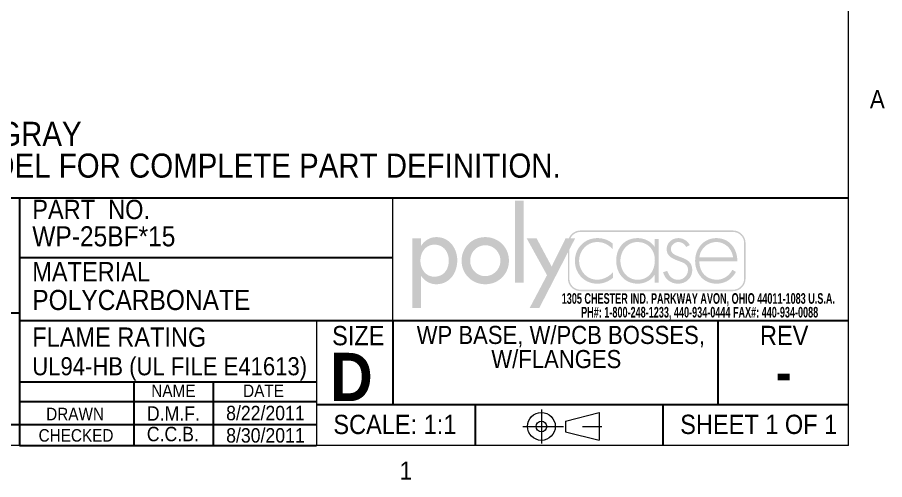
# Model space of a CAD drawing. Header units: inches. Extents: x 0.3 to 33.9, y 0.2 to 21.7.
# Drawn here: x 29.206 to 33.703, y 0.287 to 2.683 of the extents above; entities that cross this region are included whole.
import ezdxf

# ---------------------------------------------------------------- set-up
doc = ezdxf.new("R2010")
doc.units = ezdxf.units.IN
doc.header["$MEASUREMENT"] = 0
doc.linetypes.add('SLD-Center', pattern=[0.75, 0.6, -0.05, 0.05, -0.05])
doc.linetypes.add('SLD-Solid', pattern=[0])
doc.layers.add('FORMAT', color=7, linetype='SLD-Solid')
doc.layers.add('SLD-0', color=7, linetype='SLD-Solid')
doc.styles.add('SLDTEXTSTYLE0', font='GOTHICB.TTF', dxfattribs={"width": 0.639595})
doc.styles.add('SLDTEXTSTYLE1', font='GOTHIC.TTF', dxfattribs={"width": 0.913})
doc.styles.add('SLDTEXTSTYLE2', font='GOTHICB.TTF', dxfattribs={"width": 0.913})

# ---------------------------------------------------------------- blocks, each defined once
blk = doc.blocks.new('ThirdAngleProjectionBlock')
at = {"color": 7, "linetype": 'SLD-Center', "lineweight": 0}
for p, q in [((0.275, 0.506), (0.275, 0)), ((0, 0.253), (1.202, 0.253))]:
    blk.add_line(p, q, dxfattribs=at)
at = {"color": 7, "linetype": 'SLD-Solid', "lineweight": 0}
for p, q in [((0.632, 0.332), (1.13, 0.459)), ((1.13, 0.459), (1.13, 0.048)), ((0.632, 0.332), (0.632, 0.174)), ((0.632, 0.174), (1.13, 0.048))]:
    blk.add_line(p, q, dxfattribs=at)
for radius in [0.206, 0.0789]:
    blk.add_circle((0.275, 0.253), radius, dxfattribs=at)
blk = doc.blocks.new('SW_NOTE_0')
at = {"color": 0, "linetype": 'Continuous', "lineweight": 0, "char_height": 0.055, "attachment_point": 2, "style": 'SLDTEXTSTYLE0'}
for s, insert in [('1305 CHESTER IND. PARKWAY AVON, OHIO 44011-1083 U.S.A. ', (0.7495, 0.0703)), ('PH#: 1-800-248-1233, 440-934-0444 FAX#: 440-934-0088', (0.7564, -0.0009))]:
    blk.add_mtext(s, dxfattribs=dict(at, insert=insert))
blk = doc.blocks.new('logo')
at = {"linetype": 'Continuous'}
blk.add_hatch(color=7, dxfattribs=at).paths.add_polyline_path([(1.559, 0.355), (1.559, 1.505), (1.44, 1.505), (1.44, 0.355)], flags=0)
h = blk.add_hatch(color=7, dxfattribs=at)
edge = h.paths.add_edge_path(flags=0)
edge.add_spline(control_points=[(0.122, 0.452), (0.17, 0.382), (0.245, 0.334), (0.333, 0.334)], knot_values=[4, 4, 4, 4, 5, 5, 5, 5], weights=[1, 1, 1, 1], degree=3, periodic=0)
edge.add_spline(control_points=[(0.333, 0.334), (0.523, 0.334), (0.629, 0.492), (0.629, 0.669)], knot_values=[3, 3, 3, 3, 4, 4, 4, 4], weights=[1, 1, 1, 1], degree=3, periodic=0)
edge.add_spline(control_points=[(0.629, 0.669), (0.629, 0.839), (0.517, 0.994), (0.338, 0.994)], knot_values=[2, 2, 2, 2, 3, 3, 3, 3], weights=[1, 1, 1, 1], degree=3, periodic=0)
edge.add_spline(control_points=[(0.338, 0.994), (0.245, 0.994), (0.171, 0.946), (0.122, 0.872)], knot_values=[1, 1, 1, 1, 2, 2, 2, 2], weights=[1, 1, 1, 1], degree=3, periodic=0)
edge.add_line((0.122, 0.872), (0.119, 0.872))
edge.add_line((0.119, 0.872), (0.119, 0.975))
edge.add_line((0.119, 0.975), (0, 0.975))
edge.add_line((0, 0.975), (0, 0))
edge.add_line((0, 0), (0.119, 0))
edge.add_line((0.119, 0), (0.119, 0.452))
edge.add_line((0.119, 0.452), (0.122, 0.452))
edge = h.paths.add_edge_path(flags=0)
edge.add_spline(control_points=[(0.113, 0.665), (0.113, 0.78), (0.185, 0.888), (0.309, 0.888), (0.437, 0.888), (0.51, 0.786), (0.51, 0.665)], knot_values=[0, 0, 0, 0, 1, 1, 1, 2, 2, 2, 2], weights=[1, 1, 1, 1, 1, 1, 1], degree=3, periodic=0)
edge.add_spline(control_points=[(0.51, 0.665), (0.51, 0.543), (0.439, 0.44), (0.309, 0.44), (0.183, 0.44), (0.113, 0.549), (0.113, 0.665)], knot_values=[2, 2, 2, 2, 3, 3, 3, 4, 4, 4, 4], weights=[1, 1, 1, 1, 1, 1, 1], degree=3, periodic=0)
h = blk.add_hatch(color=7, dxfattribs=at)
edge = h.paths.add_edge_path(flags=0)
edge.add_spline(control_points=[(0.69, 0.664), (0.69, 0.477), (0.836, 0.334), (1.022, 0.334), (1.207, 0.334), (1.353, 0.477), (1.353, 0.664)], knot_values=[0, 0, 0, 0, 1, 1, 1, 2, 2, 2, 2], weights=[1, 1, 1, 1, 1, 1, 1], degree=3, periodic=0)
edge.add_spline(control_points=[(1.353, 0.664), (1.353, 0.851), (1.207, 0.994), (1.022, 0.994), (0.836, 0.994), (0.69, 0.851), (0.69, 0.664)], knot_values=[2, 2, 2, 2, 3, 3, 3, 4, 4, 4, 4], weights=[1, 1, 1, 1, 1, 1, 1], degree=3, periodic=0)
edge = h.paths.add_edge_path(flags=0)
edge.add_spline(control_points=[(1.234, 0.664), (1.234, 0.547), (1.139, 0.448), (1.022, 0.448), (0.904, 0.448), (0.81, 0.547), (0.81, 0.664)], knot_values=[0, 0, 0, 0, 1, 1, 1, 2, 2, 2, 2], weights=[1, 1, 1, 1, 1, 1, 1], degree=3, periodic=0)
edge.add_spline(control_points=[(0.81, 0.664), (0.81, 0.782), (0.904, 0.88), (1.022, 0.88), (1.139, 0.88), (1.234, 0.782), (1.234, 0.664)], knot_values=[2, 2, 2, 2, 3, 3, 3, 4, 4, 4, 4], weights=[1, 1, 1, 1, 1, 1, 1], degree=3, periodic=0)
h = blk.add_hatch(color=7, dxfattribs=at)
edge = h.paths.add_edge_path(flags=0)
edge.add_spline(control_points=[(4.669, 0.413), (4.669, 0.316), (4.59, 0.237), (4.493, 0.237)], knot_values=[7, 7, 7, 7, 8, 8, 8, 8], weights=[1, 1, 1, 1], degree=3, periodic=0)
edge.add_line((4.493, 0.237), (2.356, 0.237))
edge.add_spline(control_points=[(2.356, 0.237), (2.259, 0.237), (2.18, 0.316), (2.18, 0.413)], knot_values=[1, 1, 1, 1, 2, 2, 2, 2], weights=[1, 1, 1, 1], degree=3, periodic=0)
edge.add_line((2.18, 0.413), (2.18, 0.781))
edge.add_line((2.18, 0.781), (1.778, 0))
edge.add_line((1.778, 0), (1.643, 0))
edge.add_line((1.643, 0), (1.887, 0.461))
edge.add_line((1.887, 0.461), (1.603, 0.975))
edge.add_line((1.603, 0.975), (1.742, 0.975))
edge.add_line((1.742, 0.975), (1.952, 0.582))
edge.add_line((1.952, 0.582), (2.146, 0.975))
edge.add_line((2.146, 0.975), (2.192, 0.975))
edge.add_spline(control_points=[(2.192, 0.975), (2.218, 1.041), (2.282, 1.087), (2.356, 1.087)], knot_values=[3.233464, 3.233464, 3.233464, 3.233464, 4, 4, 4, 4], weights=[1, 1, 1, 1], degree=3, periodic=0)
edge.add_line((2.356, 1.087), (4.493, 1.087))
edge.add_spline(control_points=[(4.493, 1.087), (4.59, 1.087), (4.669, 1.008), (4.669, 0.911)], knot_values=[5, 5, 5, 5, 6, 6, 6, 6], weights=[1, 1, 1, 1], degree=3, periodic=0)
edge.add_line((4.669, 0.911), (4.669, 0.413))
edge = h.paths.add_edge_path(flags=0)
edge.add_line((2.215, 0.975), (2.28, 0.975))
edge.add_line((2.28, 0.975), (2.201, 0.821))
edge.add_line((2.201, 0.821), (2.201, 0.413))
edge.add_spline(control_points=[(2.201, 0.413), (2.201, 0.327), (2.271, 0.258), (2.356, 0.258)], knot_values=[2, 2, 2, 2, 3, 3, 3, 3], weights=[1, 1, 1, 1], degree=3, periodic=0)
edge.add_line((2.356, 0.258), (4.493, 0.258))
edge.add_spline(control_points=[(4.493, 0.258), (4.579, 0.258), (4.649, 0.327), (4.649, 0.413)], knot_values=[4, 4, 4, 4, 5, 5, 5, 5], weights=[1, 1, 1, 1], degree=3, periodic=0)
edge.add_line((4.649, 0.413), (4.649, 0.911))
edge.add_spline(control_points=[(4.649, 0.911), (4.649, 0.997), (4.579, 1.066), (4.493, 1.066)], knot_values=[6, 6, 6, 6, 7, 7, 7, 7], weights=[1, 1, 1, 1], degree=3, periodic=0)
edge.add_line((4.493, 1.066), (2.356, 1.066))
edge.add_spline(control_points=[(2.356, 1.066), (2.293, 1.066), (2.239, 1.029), (2.215, 0.975)], knot_values=[0, 0, 0, 0, 0.732403, 0.732403, 0.732403, 0.732403], weights=[1, 1, 1, 1], degree=3, periodic=0)
h = blk.add_hatch(color=7, dxfattribs=at)
edge = h.paths.add_edge_path(flags=0)
edge.add_spline(control_points=[(2.806, 0.905), (2.745, 0.957), (2.672, 0.98), (2.593, 0.98)], knot_values=[8, 8, 8, 8, 9, 9, 9, 9], weights=[1, 1, 1, 1], degree=3, periodic=0)
edge.add_spline(control_points=[(2.593, 0.98), (2.413, 0.98), (2.278, 0.84), (2.278, 0.662)], knot_values=[7, 7, 7, 7, 8, 8, 8, 8], weights=[1, 1, 1, 1], degree=3, periodic=0)
edge.add_spline(control_points=[(2.278, 0.662), (2.278, 0.484), (2.41, 0.342), (2.592, 0.342)], knot_values=[6, 6, 6, 6, 7, 7, 7, 7], weights=[1, 1, 1, 1], degree=3, periodic=0)
edge.add_spline(control_points=[(2.592, 0.342), (2.674, 0.342), (2.752, 0.372), (2.814, 0.427)], knot_values=[5, 5, 5, 5, 6, 6, 6, 6], weights=[1, 1, 1, 1], degree=3, periodic=0)
edge.add_line((2.814, 0.427), (2.814, 0.507))
edge.add_spline(control_points=[(2.814, 0.507), (2.759, 0.44), (2.676, 0.398), (2.589, 0.398)], knot_values=[3, 3, 3, 3, 4, 4, 4, 4], weights=[1, 1, 1, 1], degree=3, periodic=0)
edge.add_spline(control_points=[(2.589, 0.398), (2.445, 0.398), (2.337, 0.523), (2.337, 0.662)], knot_values=[2, 2, 2, 2, 3, 3, 3, 3], weights=[1, 1, 1, 1], degree=3, periodic=0)
edge.add_spline(control_points=[(2.337, 0.662), (2.337, 0.802), (2.446, 0.925), (2.59, 0.925)], knot_values=[1, 1, 1, 1, 2, 2, 2, 2], weights=[1, 1, 1, 1], degree=3, periodic=0)
edge.add_spline(control_points=[(2.59, 0.925), (2.678, 0.925), (2.748, 0.889), (2.806, 0.825)], knot_values=[0, 0, 0, 0, 1, 1, 1, 1], weights=[1, 1, 1, 1], degree=3, periodic=0)
edge.add_line((2.806, 0.825), (2.806, 0.905))
h = blk.add_hatch(color=7, dxfattribs=at)
edge = h.paths.add_edge_path(flags=0)
edge.add_spline(control_points=[(3.392, 0.861), (3.34, 0.938), (3.25, 0.98), (3.156, 0.98)], knot_values=[6, 6, 6, 6, 7, 7, 7, 7], weights=[1, 1, 1, 1], degree=3, periodic=0)
edge.add_spline(control_points=[(3.156, 0.98), (2.972, 0.98), (2.857, 0.844), (2.857, 0.665)], knot_values=[5, 5, 5, 5, 6, 6, 6, 6], weights=[1, 1, 1, 1], degree=3, periodic=0)
edge.add_spline(control_points=[(2.857, 0.665), (2.857, 0.486), (2.973, 0.342), (3.159, 0.342)], knot_values=[4, 4, 4, 4, 5, 5, 5, 5], weights=[1, 1, 1, 1], degree=3, periodic=0)
edge.add_spline(control_points=[(3.159, 0.342), (3.249, 0.342), (3.347, 0.387), (3.392, 0.465)], knot_values=[3, 3, 3, 3, 4, 4, 4, 4], weights=[1, 1, 1, 1], degree=3, periodic=0)
edge.add_line((3.392, 0.465), (3.395, 0.465))
edge.add_line((3.395, 0.465), (3.395, 0.355))
edge.add_line((3.395, 0.355), (3.454, 0.355))
edge.add_line((3.454, 0.355), (3.454, 0.967))
edge.add_line((3.454, 0.967), (3.395, 0.967))
edge.add_line((3.395, 0.967), (3.395, 0.861))
edge.add_line((3.395, 0.861), (3.392, 0.861))
edge = h.paths.add_edge_path(flags=0)
edge.add_spline(control_points=[(3.398, 0.672), (3.398, 0.525), (3.314, 0.397), (3.157, 0.397), (3.009, 0.397), (2.916, 0.525), (2.916, 0.665)], knot_values=[0, 0, 0, 0, 1, 1, 1, 2, 2, 2, 2], weights=[1, 1, 1, 1, 1, 1, 1], degree=3, periodic=0)
edge.add_spline(control_points=[(2.916, 0.665), (2.916, 0.798), (3.013, 0.925), (3.153, 0.925), (3.302, 0.925), (3.398, 0.814), (3.398, 0.672)], knot_values=[2, 2, 2, 2, 3, 3, 3, 4, 4, 4, 4], weights=[1, 1, 1, 1, 1, 1, 1], degree=3, periodic=0)
h = blk.add_hatch(color=7, dxfattribs=at)
edge = h.paths.add_edge_path(flags=0)
edge.add_spline(control_points=[(3.731, 0.98), (3.793, 0.98), (3.861, 0.939), (3.887, 0.882)], knot_values=[11, 11, 11, 11, 12, 12, 12, 12], weights=[1, 1, 1, 1], degree=3, periodic=0)
edge.add_line((3.887, 0.882), (3.836, 0.856))
edge.add_spline(control_points=[(3.836, 0.856), (3.816, 0.898), (3.776, 0.925), (3.728, 0.925)], knot_values=[0, 0, 0, 0, 1, 1, 1, 1], weights=[1, 1, 1, 1], degree=3, periodic=0)
edge.add_spline(control_points=[(3.728, 0.925), (3.677, 0.925), (3.624, 0.882), (3.624, 0.829)], knot_values=[1, 1, 1, 1, 2, 2, 2, 2], weights=[1, 1, 1, 1], degree=3, periodic=0)
edge.add_spline(control_points=[(3.624, 0.829), (3.624, 0.682), (3.922, 0.754), (3.922, 0.533)], knot_values=[2, 2, 2, 2, 3, 3, 3, 3], weights=[1, 1, 1, 1], degree=3, periodic=0)
edge.add_spline(control_points=[(3.922, 0.533), (3.922, 0.42), (3.834, 0.342), (3.724, 0.342)], knot_values=[3, 3, 3, 3, 4, 4, 4, 4], weights=[1, 1, 1, 1], degree=3, periodic=0)
edge.add_spline(control_points=[(3.724, 0.342), (3.622, 0.342), (3.539, 0.404), (3.514, 0.503)], knot_values=[4, 4, 4, 4, 5, 5, 5, 5], weights=[1, 1, 1, 1], degree=3, periodic=0)
edge.add_line((3.514, 0.503), (3.572, 0.522))
edge.add_spline(control_points=[(3.572, 0.522), (3.595, 0.449), (3.644, 0.397), (3.724, 0.397)], knot_values=[6, 6, 6, 6, 7, 7, 7, 7], weights=[1, 1, 1, 1], degree=3, periodic=0)
edge.add_spline(control_points=[(3.724, 0.397), (3.801, 0.397), (3.862, 0.458), (3.862, 0.535)], knot_values=[7, 7, 7, 7, 8, 8, 8, 8], weights=[1, 1, 1, 1], degree=3, periodic=0)
edge.add_spline(control_points=[(3.862, 0.535), (3.862, 0.611), (3.804, 0.635), (3.743, 0.656)], knot_values=[8, 8, 8, 8, 9, 9, 9, 9], weights=[1, 1, 1, 1], degree=3, periodic=0)
edge.add_spline(control_points=[(3.743, 0.656), (3.659, 0.686), (3.564, 0.722), (3.564, 0.825)], knot_values=[9, 9, 9, 9, 10, 10, 10, 10], weights=[1, 1, 1, 1], degree=3, periodic=0)
edge.add_spline(control_points=[(3.564, 0.825), (3.564, 0.918), (3.642, 0.98), (3.731, 0.98)], knot_values=[10, 10, 10, 10, 11, 11, 11, 11], weights=[1, 1, 1, 1], degree=3, periodic=0)
h = blk.add_hatch(color=7, dxfattribs=at)
edge = h.paths.add_edge_path(flags=0)
edge.add_spline(control_points=[(4.554, 0.656), (4.555, 0.832), (4.445, 0.98), (4.26, 0.98)], knot_values=[6, 6, 6, 6, 7, 7, 7, 7], weights=[1, 1, 1, 1], degree=3, periodic=0)
edge.add_spline(control_points=[(4.26, 0.98), (4.081, 0.98), (3.963, 0.833), (3.963, 0.662)], knot_values=[5, 5, 5, 5, 6, 6, 6, 6], weights=[1, 1, 1, 1], degree=3, periodic=0)
edge.add_spline(control_points=[(3.963, 0.662), (3.963, 0.489), (4.078, 0.342), (4.26, 0.342)], knot_values=[4, 4, 4, 4, 5, 5, 5, 5], weights=[1, 1, 1, 1], degree=3, periodic=0)
edge.add_spline(control_points=[(4.26, 0.342), (4.38, 0.342), (4.478, 0.401), (4.534, 0.507)], knot_values=[3, 3, 3, 3, 4, 4, 4, 4], weights=[1, 1, 1, 1], degree=3, periodic=0)
edge.add_line((4.534, 0.507), (4.484, 0.537))
edge.add_spline(control_points=[(4.484, 0.537), (4.44, 0.454), (4.363, 0.398), (4.268, 0.398)], knot_values=[1, 1, 1, 1, 2, 2, 2, 2], weights=[1, 1, 1, 1], degree=3, periodic=0)
edge.add_spline(control_points=[(4.268, 0.398), (4.126, 0.398), (4.019, 0.501), (4.023, 0.656)], knot_values=[0, 0, 0, 0, 1, 1, 1, 1], weights=[1, 1, 1, 1], degree=3, periodic=0)
edge.add_line((4.023, 0.656), (4.554, 0.656))
edge = h.paths.add_edge_path(flags=0)
edge.add_spline(control_points=[(4.023, 0.712), (4.033, 0.827), (4.136, 0.925), (4.261, 0.925)], knot_values=[1, 1, 1, 1, 2, 2, 2, 2], weights=[1, 1, 1, 1], degree=3, periodic=0)
edge.add_spline(control_points=[(4.261, 0.925), (4.387, 0.925), (4.48, 0.824), (4.494, 0.712)], knot_values=[0, 0, 0, 0, 1, 1, 1, 1], weights=[1, 1, 1, 1], degree=3, periodic=0)
edge.add_line((4.494, 0.712), (4.023, 0.712))
blk = doc.blocks.new('POLYCASE LOGO')
at = {"color": 7, "linetype": 'Continuous', "xscale": 0.37, "yscale": 0.37, "zscale": 0.37}
blk.add_blockref('logo', (0.1015, -0.5714), dxfattribs=at)
at = {"color": 7, "linetype": 'Continuous', "lineweight": 0}
blk.add_blockref('SW_NOTE_0', (0.8349, -0.5644), dxfattribs=at)
blk = doc.blocks.new('SW_NOTE_1')
at = {"layer": 'SLD-0', "color": 0, "char_height": 0.125, "attachment_point": 1, "style": 'SLDTEXTSTYLE1'}
for s, insert in [('NOTES:', (0, 0.1597)), ('1.', (0, -0.0047)), ('COLOR: LIGHT GRAY', (0.1969, -0.0047)), ('2.', (0, -0.1691)), ('SEE SOLID MODEL FOR COMPLETE PART DEFINITION.', (0.1969, -0.1691))]:
    blk.add_mtext(s, dxfattribs=dict(at, insert=insert))
blk = doc.blocks.new('SW_NOTE_3')
at = {"layer": 'FORMAT', "color": 0, "char_height": 0.09375, "attachment_point": 2, "style": 'SLDTEXTSTYLE1'}
for s, insert in [('WP BASE, W/PCB BOSSES, ', (0.7646, 0.1198)), ('W/FLANGES', (0.7413, -0.0052))]:
    blk.add_mtext(s, dxfattribs=dict(at, insert=insert))

msp = doc.modelspace()

# ---------------------------------------------------------------- linework, layer by layer
at = {"color": 7, "linetype": 'SLD-Solid', "lineweight": 0}
for q in [(33.51583, 21.46397), (0.51583, 0.46397)]:
    msp.add_line((33.51583, 0.46397), q, dxfattribs=at)
at = {"layer": 'SLD-0', "color": 7}
for p, q in [((27.69116, 1.74719), (33.51583, 1.74719)), ((29.2172, 1.74719), (29.2172, 0.46397)), ((31.15265, 1.437), (29.2172, 1.437)), ((29.2172, 1.15001), (27.69116, 1.15001)), ((29.2172, 1.11196), (30.75711, 1.11196)), ((30.75711, 1.11196), (33.51583, 1.11196)), ((31.15265, 1.11196), (31.15265, 0.67685)), ((32.83765, 1.11196), (32.83765, 0.67685)), ((30.75711, 0.79269), (29.2172, 0.79269)), ((29.80953, 0.79269), (29.80953, 0.46397)), ((30.22116, 0.79269), (30.22116, 0.46397)), ((29.2172, 0.69103), (30.75711, 0.69103)), ((30.75711, 0.67685), (33.51583, 0.67685)), ((31.58024, 0.67685), (31.58024, 0.46397)), ((32.55216, 0.67685), (32.55216, 0.46397)), ((27.69116, 0.57191), (30.75711, 0.57191)), ((29.2172, 0.46397), (30.75711, 0.46397))]:
    msp.add_line(p, q, dxfattribs=at)
at = {"layer": 'SLD-0', "color": 7, "lineweight": 0}
for p, q in [((31.15265, 1.11196), (31.15265, 1.74719)), ((30.75711, 1.11196), (30.75711, 0.46397))]:
    msp.add_line(p, q, dxfattribs=at)

# ---------------------------------------------------------------- block references
at = {"color": 7, "linetype": 'Continuous'}
msp.add_blockref('POLYCASE LOGO', (31.15265, 1.74719), dxfattribs=at)
at = {"color": 7, "linetype": 'Continuous', "xscale": 0.35, "yscale": 0.35, "zscale": 0.35}
msp.add_blockref('ThirdAngleProjectionBlock', (31.82705, 0.47373), dxfattribs=at)
at = {"layer": 'FORMAT', "color": 7}
msp.add_blockref('SW_NOTE_3', (31.2592, 0.96369), dxfattribs=at)
at = {"layer": 'SLD-0', "color": 7}
msp.add_blockref('SW_NOTE_1', (27.7902, 2.14596), dxfattribs=at)

# ---------------------------------------------------------------- texts
at = {"color": 7, "linetype": 'Continuous', "lineweight": 0, "char_height": 0.09375, "attachment_point": 1, "style": 'SLDTEXTSTYLE1'}
for s, insert in [('A', (33.627, 2.30569)), ('1', (31.18839, 0.38038))]:
    msp.add_mtext(s, dxfattribs=dict(at, insert=insert))
at = {"layer": 'FORMAT', "color": 7}
for s, insert, char_height, attachment_point, style in [('PART  NO.', (29.28309, 1.73698), 0.1, 1, 'SLDTEXTSTYLE1'), ('WP-25BF*15', (29.28309, 1.59999), 0.104167, 1, 'SLDTEXTSTYLE1'), ('MATERIAL', (29.28309, 1.41448), 0.1, 1, 'SLDTEXTSTYLE1'), ('POLYCARBONATE', (29.28309, 1.26996), 0.1041667, 1, 'SLDTEXTSTYLE1'), ('SIZE', (30.83786, 1.08299), 0.1, 1, 'SLDTEXTSTYLE1'), ('REV', (33.05655, 1.08388), 0.1, 1, 'SLDTEXTSTYLE1'), ('FLAME RATING', (29.28309, 1.07525), 0.1, 1, 'SLDTEXTSTYLE1'), ('UL94-HB (UL FILE E41613)', (29.28309, 0.9213), 0.09375, 1, 'SLDTEXTSTYLE1'), ('D', (30.82808, 0.94389), 0.25, 1, 'SLDTEXTSTYLE2'), ('-', (33.17993, 0.94391), 0.2, 2, 'SLDTEXTSTYLE2'), ('NAME', (30.01487, 0.77969), 0.065, 2, 'SLDTEXTSTYLE1'), ('DATE', (30.48238, 0.77969), 0.065, 2, 'SLDTEXTSTYLE1'), ('DRAWN', (29.35533, 0.65929), 0.065, 1, 'SLDTEXTSTYLE1'), ('D.M.F.', (30.01496, 0.66712), 0.075, 2, 'SLDTEXTSTYLE1'), ('8/22/2011', (30.49209, 0.66928), 0.075, 2, 'SLDTEXTSTYLE1'), ('SCALE: 1:1', (30.84451, 0.62282), 0.1, 1, 'SLDTEXTSTYLE1'), ('SHEET 1 OF 1', (32.64303, 0.62315), 0.1, 1, 'SLDTEXTSTYLE1'), ('CHECKED', (29.316, 0.54855), 0.065, 1, 'SLDTEXTSTYLE1'), ('C.C.B.', (30.01199, 0.56054), 0.075, 2, 'SLDTEXTSTYLE1'), ('8/30/2011', (30.49228, 0.55355), 0.075, 2, 'SLDTEXTSTYLE1')]:
    msp.add_mtext(s, dxfattribs=dict(at, insert=insert, char_height=char_height, attachment_point=attachment_point, style=style))

doc.saveas('drawing.dxf')
